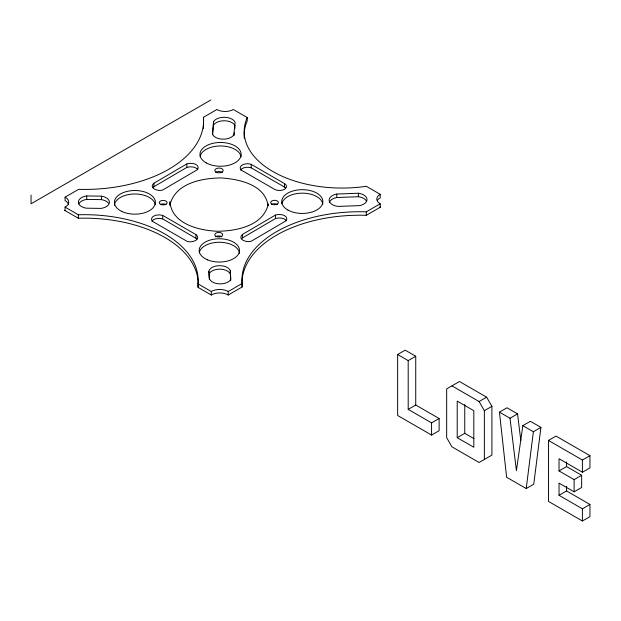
<?xml version="1.0" encoding="UTF-8"?>
<svg xmlns="http://www.w3.org/2000/svg" width="621" height="621" viewBox="0 0 621 621"><rect width="100%" height="100%" fill="white"/><g stroke="black" fill="none" stroke-linecap="round" stroke-linejoin="round"><path stroke-width="0.93" d="M213.632 121.506L212.421 133.989A11.093 6.404 0 0 0 222.528 139.151A11.093 6.404 0 0 0 233.791 134.85L235.103 122.314A11.232 6.482 0 0 0 224.887 117.299A11.232 6.482 0 0 0 213.632 121.506L212.7 134.594M234.094 135.44L234.396 132.545M234.8 128.687L235.002 126.762M499.447 412.142L506.612 477.238L526.22 488.564L533.385 431.735L540.93 427.388L530.373 421.286L522.828 425.641L516.416 470.71L510.012 418.243L499.447 412.142L506.992 407.787L517.549 413.889L520.817 440.6M540.93 427.388L533.765 484.209L526.22 488.564M153.93 183.226C147.666 188.629 160.334 192.588 164.262 189.102L197.253 169.743L198.2 167.973L197.719 166.11A7.654 4.417 0 0 0 193.108 163.533L189.879 163.315L186.836 163.913L153.93 183.226L153.93 186.711L152.828 187.558M242.539 234.389C236.283 239.784 248.951 243.75 252.879 240.257L285.862 220.905L286.809 219.128L286.335 217.272A7.654 4.417 0 0 0 281.724 214.695L278.495 214.47L275.452 215.076L242.539 234.389L242.539 237.874L241.437 238.72M68.535 204.356A12.265 7.079 0 0 0 65.818 201.041L65.073 200.653L65.073 197.167L78.626 189.343A119.069 68.745 0 0 0 203.44 117.284L216.939 109.498L217.311 109.754A11.628 6.715 0 0 0 231.423 110.414L233.286 109.498L247.228 117.54A97.862 56.503 0 0 0 366.312 186.292L380.231 194.334L378.67 195.382A11.628 6.715 0 0 0 379.749 203.533L380.231 203.773L380.231 207.251L379.749 207.018M65.073 210.597L65.073 207.111L66.556 206.172A12.265 7.079 0 0 0 65.818 197.556L65.073 197.167M153.93 186.711L186.836 167.398L189.879 166.793L193.108 167.018A7.654 4.417 0 0 1 197.719 169.595M242.539 237.874L275.452 218.561L278.495 217.955L281.724 218.173A7.654 4.417 0 0 1 286.335 220.758M210.814 100.004L31.05 203.789L31.05 195.079M380.401 207.158L366.266 215.316A117.99 68.124 0 0 0 242.128 286.987L228.21 295.022L228.21 291.536L242.128 283.502A117.99 68.124 0 0 1 366.266 211.831L380.231 203.773M397.642 354.521L405.179 350.166L415.736 356.26L415.736 405.024L439.117 418.523L439.117 430.718L431.572 435.073L397.642 415.48L397.642 354.521L408.199 360.615L415.736 356.26M408.199 360.615L408.199 409.379L415.736 405.024M408.199 409.379L431.572 422.878L439.117 418.523M451.941 385.866L479.086 401.546L486.631 397.192L491.91 406.336L491.91 455.1L479.086 462.505L451.941 446.825L446.662 437.681L446.662 388.917L459.478 381.511L486.631 397.192M484.364 459.455L484.364 410.683L491.91 406.336M457.219 437.681L473.807 447.26L473.807 410.683L457.219 401.104L457.219 437.681L464.756 433.326L473.885 438.597M510.012 418.243L517.549 413.889M548.467 440.444L556.012 436.089L589.95 455.682L589.95 467.877L582.405 472.232L559.032 458.733L559.032 470.928L574.115 479.637L581.652 475.282L581.652 487.469L574.115 491.824L559.032 483.115L559.032 495.31L582.405 508.809L589.95 504.454L589.95 516.641L582.405 520.996L548.467 501.403L548.467 440.444L582.405 460.037L589.95 455.682M559.032 470.928L566.569 466.573L581.652 475.282M559.032 495.31L566.569 490.955L589.95 504.454M65.073 207.111L78.331 214.765A113.946 65.787 0 0 1 198.014 283.867L211.311 291.536L212.545 290.845A12.055 6.955 0 0 1 227.216 290.954L228.21 291.536M64.468 210.247L78.331 218.25A113.946 65.787 0 0 1 198.014 287.344L211.311 295.022L212.545 294.331A12.055 6.955 0 0 1 227.216 294.432L228.21 295.022M336.784 194.047L358.387 193.224A11.232 6.482 0 0 1 366.988 199.162A11.232 6.482 0 0 1 359.621 205.629L337.902 206.405A11.093 6.404 0 0 1 329.138 200.474A11.093 6.404 0 0 1 336.784 194.047L336.784 197.532A11.093 6.404 0 0 0 329.277 202.562M336.784 197.532L358.387 196.71A11.232 6.482 0 0 1 366.6 201.282M86.73 195.933L101.44 196.151A10.961 6.326 0 0 1 109.436 202.376A10.961 6.326 0 0 1 101.006 208.4L86.187 208.182A10.999 6.35 0 0 1 78.355 201.934A10.999 6.35 0 0 1 86.73 195.933L86.73 199.419A10.999 6.35 0 0 0 78.673 204.053M86.73 199.419L101.44 199.636A10.961 6.326 0 0 1 108.489 203.152M162.718 215.425L159.651 214.866L156.43 215.13A7.654 4.417 0 0 0 151.928 217.769L151.516 219.632L152.541 221.386L185.718 240.544C189.669 244.03 202.322 239.978 195.972 234.629L162.718 215.425L162.718 218.91L197.09 238.953M162.718 218.91L159.651 218.351L156.43 218.608A7.654 4.417 0 0 0 151.928 221.247M251.179 164.348L284.441 183.552A7.041 4.068 0 0 1 284.441 189.296A7.041 4.068 0 0 1 274.49 189.296L241.305 170.138A7.242 4.184 0 0 1 242.291 165A7.242 4.184 0 0 1 251.179 164.348L251.179 167.833L284.441 187.037A7.041 4.068 0 0 1 285.559 187.876M522.828 425.641L533.385 431.735M479.086 401.546L484.364 410.683M268.008 205.535C265.089 184.476 238.557 179.011 220.913 177.94C201.709 178.103 174.718 183.35 169.921 205.303L169.921 201.817C171.854 223.987 198.836 230.461 217.319 231.26C236.531 231.105 263.514 225.85 268.311 203.898L268.311 205.636M208.866 271.276L209.572 279.023A10.961 6.326 0 0 0 220.013 283.89A10.961 6.326 0 0 0 230.787 279.271L230.306 270.655A10.867 6.272 0 0 0 219.128 265.679A10.867 6.272 0 0 0 208.866 271.276L208.866 273.015M208.943 275.615L209.254 279.062M230.306 270.655L230.678 280.847M582.405 460.037L582.405 472.232M582.405 508.809L582.405 520.996M574.115 479.637L574.115 491.824M566.569 461.884L566.569 466.573M566.569 486.266L566.569 490.955M464.756 404.457L464.756 433.326M431.572 422.878L431.572 435.073M380.231 194.334L380.231 197.812L378.67 198.867A11.628 6.715 0 0 0 377.358 200.451M366.266 211.831L366.266 215.316M358.387 193.224L358.387 196.71M284.441 183.552L284.441 187.037M275.452 215.076L275.452 218.561M247.228 117.54L247.228 121.025A97.862 56.503 0 0 0 244.364 138.623M242.128 283.502L242.128 286.987M211.311 291.536L211.311 295.022M203.44 117.284L203.44 119.9M198.014 283.867L198.014 287.344M195.972 234.629L195.972 238.115M186.836 163.913L186.836 167.398M101.44 196.151L101.44 199.636M78.331 214.765L78.331 218.25M200.102 156.476A20.586 11.884 0 0 1 220.897 145.958A20.586 11.884 0 0 1 241.064 156.88M114.427 205.341A20.477 11.822 0 0 1 134.377 194A20.477 11.822 0 0 1 155.289 204.751M199.271 252.809A20.159 11.636 0 0 1 219.896 242.26A20.159 11.636 0 0 1 239.481 253.453M203.564 122.679A119.069 68.745 0 0 1 203.362 128.423M215.642 236.795A3.943 2.282 0 0 1 221.899 236.849M160.435 204.55A3.928 2.267 0 0 1 165.993 204.55M281.849 203.68A20.586 11.884 0 0 1 302.652 193.162A20.586 11.884 0 0 1 322.819 204.076M240.606 170.053A7.242 4.184 0 0 1 251.179 167.833M213.632 124.992A11.232 6.482 0 0 1 224.887 120.784A11.232 6.482 0 0 1 235.103 125.799M208.866 274.754A10.867 6.272 0 0 1 219.128 269.157A10.867 6.272 0 0 1 230.306 274.14M215.712 172.475A4.161 2.399 0 0 1 222.31 172.475M271.819 204.425A3.842 2.22 0 0 1 277.253 204.425M216.488 172.359A4.161 2.399 0 0 0 223.141 170.759A4.161 2.399 0 0 0 217.42 168.237A4.161 2.399 0 0 0 216.488 172.359M271.819 204.076A3.842 2.22 0 0 0 278.247 203.083A3.842 2.22 0 0 0 273.543 200.366A3.842 2.22 0 0 0 271.819 204.076M206.226 162.896A20.586 11.884 0 0 0 240.513 157.253A20.586 11.884 0 0 0 214.905 142.931A20.586 11.884 0 0 0 206.226 162.896M287.981 210.092A20.586 11.884 0 0 0 322.268 204.449A20.586 11.884 0 0 0 296.659 190.127A20.586 11.884 0 0 0 287.981 210.092M216.279 236.508A3.943 2.282 0 0 0 222.636 235.056A3.943 2.282 0 0 0 217.28 232.603A3.943 2.282 0 0 0 216.279 236.508M207.678 259.904A20.159 11.636 0 0 0 239.411 251.489A20.159 11.636 0 0 0 210.93 239.83A20.159 11.636 0 0 0 207.678 259.904M121.778 211.419A20.477 11.822 0 0 0 155.071 204.356A20.477 11.822 0 0 0 127.825 191.245A20.477 11.822 0 0 0 121.778 211.419M160.435 204.27A3.928 2.267 0 0 0 167.002 203.253A3.928 2.267 0 0 0 162.197 200.482A3.928 2.267 0 0 0 160.435 204.27"/></g></svg>
